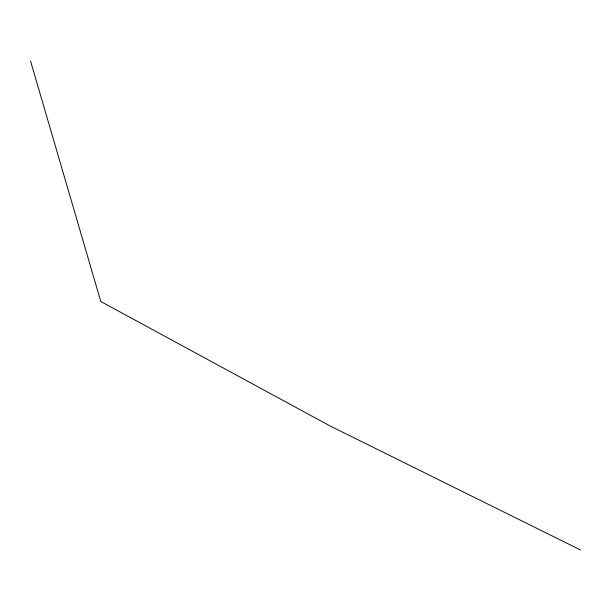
<?xml version="1.0" encoding="UTF-8"?>
<svg xmlns="http://www.w3.org/2000/svg" width="611" height="611" viewBox="0 0 611 611"><rect width="100%" height="100%" fill="white"/><g stroke="black" fill="none" stroke-linecap="round" stroke-linejoin="round"><path stroke-width="0.92" d="M580.45 549.938L330.238 426.05L100.792 301.506L30.55 61.062"/></g></svg>
